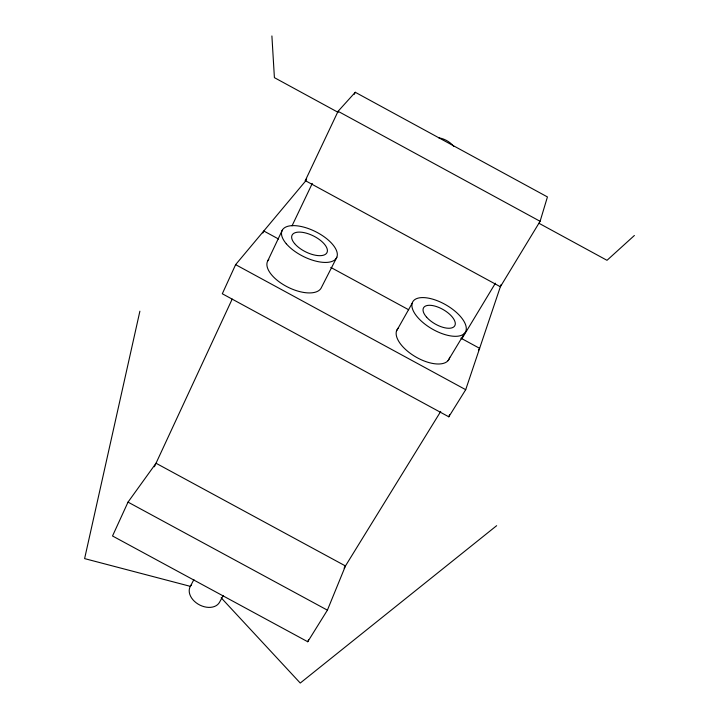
<?xml version="1.0" encoding="UTF-8"?>
<svg xmlns="http://www.w3.org/2000/svg" width="719" height="719" viewBox="0 0 719 719"><rect width="100%" height="100%" fill="white"/><g stroke="black" fill="none" stroke-linecap="round" stroke-linejoin="round"><path stroke-width="1.08" d="M139.89 311.192L84.608 558.609L190.355 586.353L193.896 579.586M540.095 221.299L547.438 196.934L355.267 92.275L338.083 111.301L305.278 180.622L500.361 286.755L540.095 221.299L338.083 111.301M305.988 180.559L235.616 264.646L222.306 293.765L448.809 416.813L465.705 389.689L501.098 284.562M448.809 416.813L449.546 414.692M327.397 610.161L345.462 565.961L156.023 463.243L128.027 502.114L112.524 535.988L307.741 641.743L327.397 610.161L128.027 502.114M307.741 641.743L308.586 639.703M154.387 466.766L232.192 299.077M262.839 233.019L263.783 230.988L278.568 239.023M267.72 260.952L282.243 230.278M354.305 94.297L355.267 92.275M292.031 225.838L312.289 183.426M336.852 257.231L321.501 287.357A29.964 14.326 26.4 0 1 286.62 286.504A29.964 14.326 26.4 0 1 268.816 259.415M223.25 595.485L219.574 602.189A16.618 11.81 27.8 0 1 197.905 603.987A16.618 11.81 27.8 0 1 191.596 584.7M396.43 331.18L412.14 303.337M448.045 360.668L464.582 333.239A30.369 13.877 30 0 0 434.51 299.724A30.369 13.877 30 0 0 418.152 317.906A30.369 13.877 30 0 0 464.582 333.239M461.778 338.937L495.409 283.187M344.077 568.199L440.729 411.43M478.45 350.252L479.627 348.338L460.906 338.155M305.278 180.622L306.671 178.95M634.392 235.481L607.007 260.314L538.953 223.267M496.658 525.679L300.254 683.05L221.146 597.777M338.173 112.38L274.406 77.652L271.899 35.95M330.803 267.423L408.662 309.754M235.616 264.646L465.705 389.689M438.752 137.814A23.682 22.469 32.4 0 1 453.788 146.415M449.69 357.289A29.901 14.344 30.1 0 1 416.157 357.154A29.901 14.344 30.1 0 1 398.362 327.972M286.279 243.741A30.459 13.832 26.6 0 0 334.542 260.098A30.459 13.832 26.6 0 0 307.444 228.238A30.459 13.832 26.6 0 0 286.279 243.741M294.628 243.606A19.512 8.862 26.6 0 0 325.563 254.229A19.512 8.862 26.6 0 0 308.397 233.819A19.512 8.862 26.6 0 0 294.628 243.606M426.655 317.241A18.011 8.233 30 0 0 454.237 326.489A18.011 8.233 30 0 0 436.586 306.6A18.011 8.233 30 0 0 426.655 317.241"/></g></svg>
